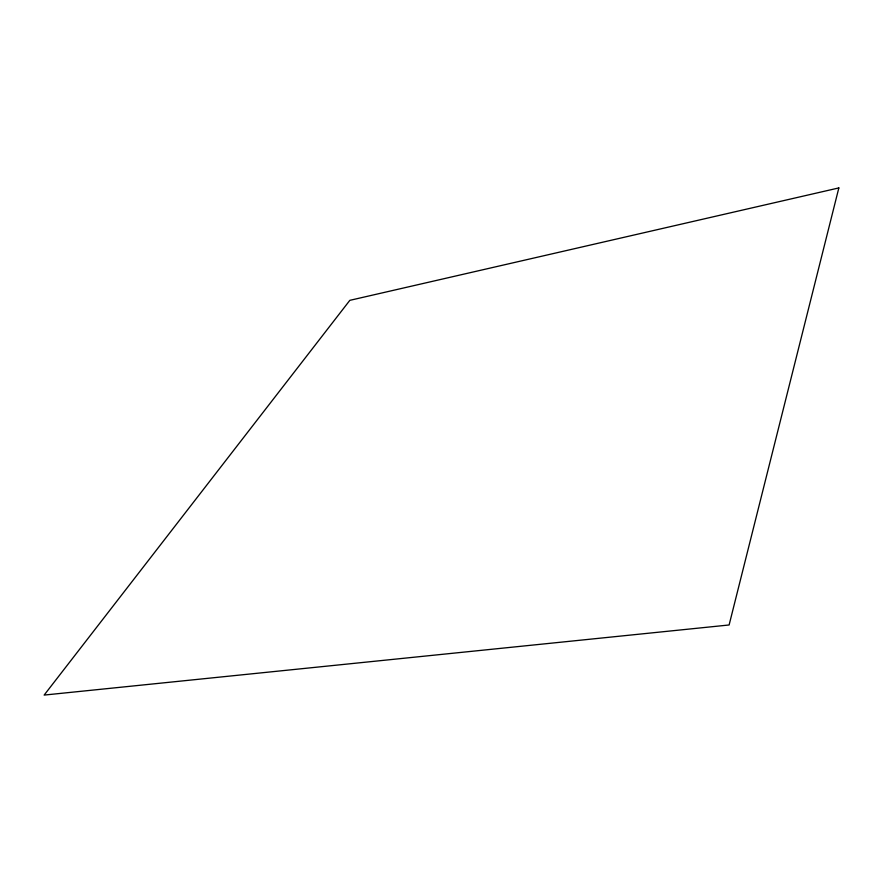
<?xml version="1.0" encoding="UTF-8"?>
<svg xmlns="http://www.w3.org/2000/svg" width="883" height="883" viewBox="0 0 883 883"><rect width="100%" height="100%" fill="white"/><g stroke="black" fill="none" stroke-linecap="round" stroke-linejoin="round"><path stroke-width="1.32" d="M838.85 187.924L729.115 624.976L44.15 695.076L349.834 300.341L838.85 187.924"/></g></svg>
